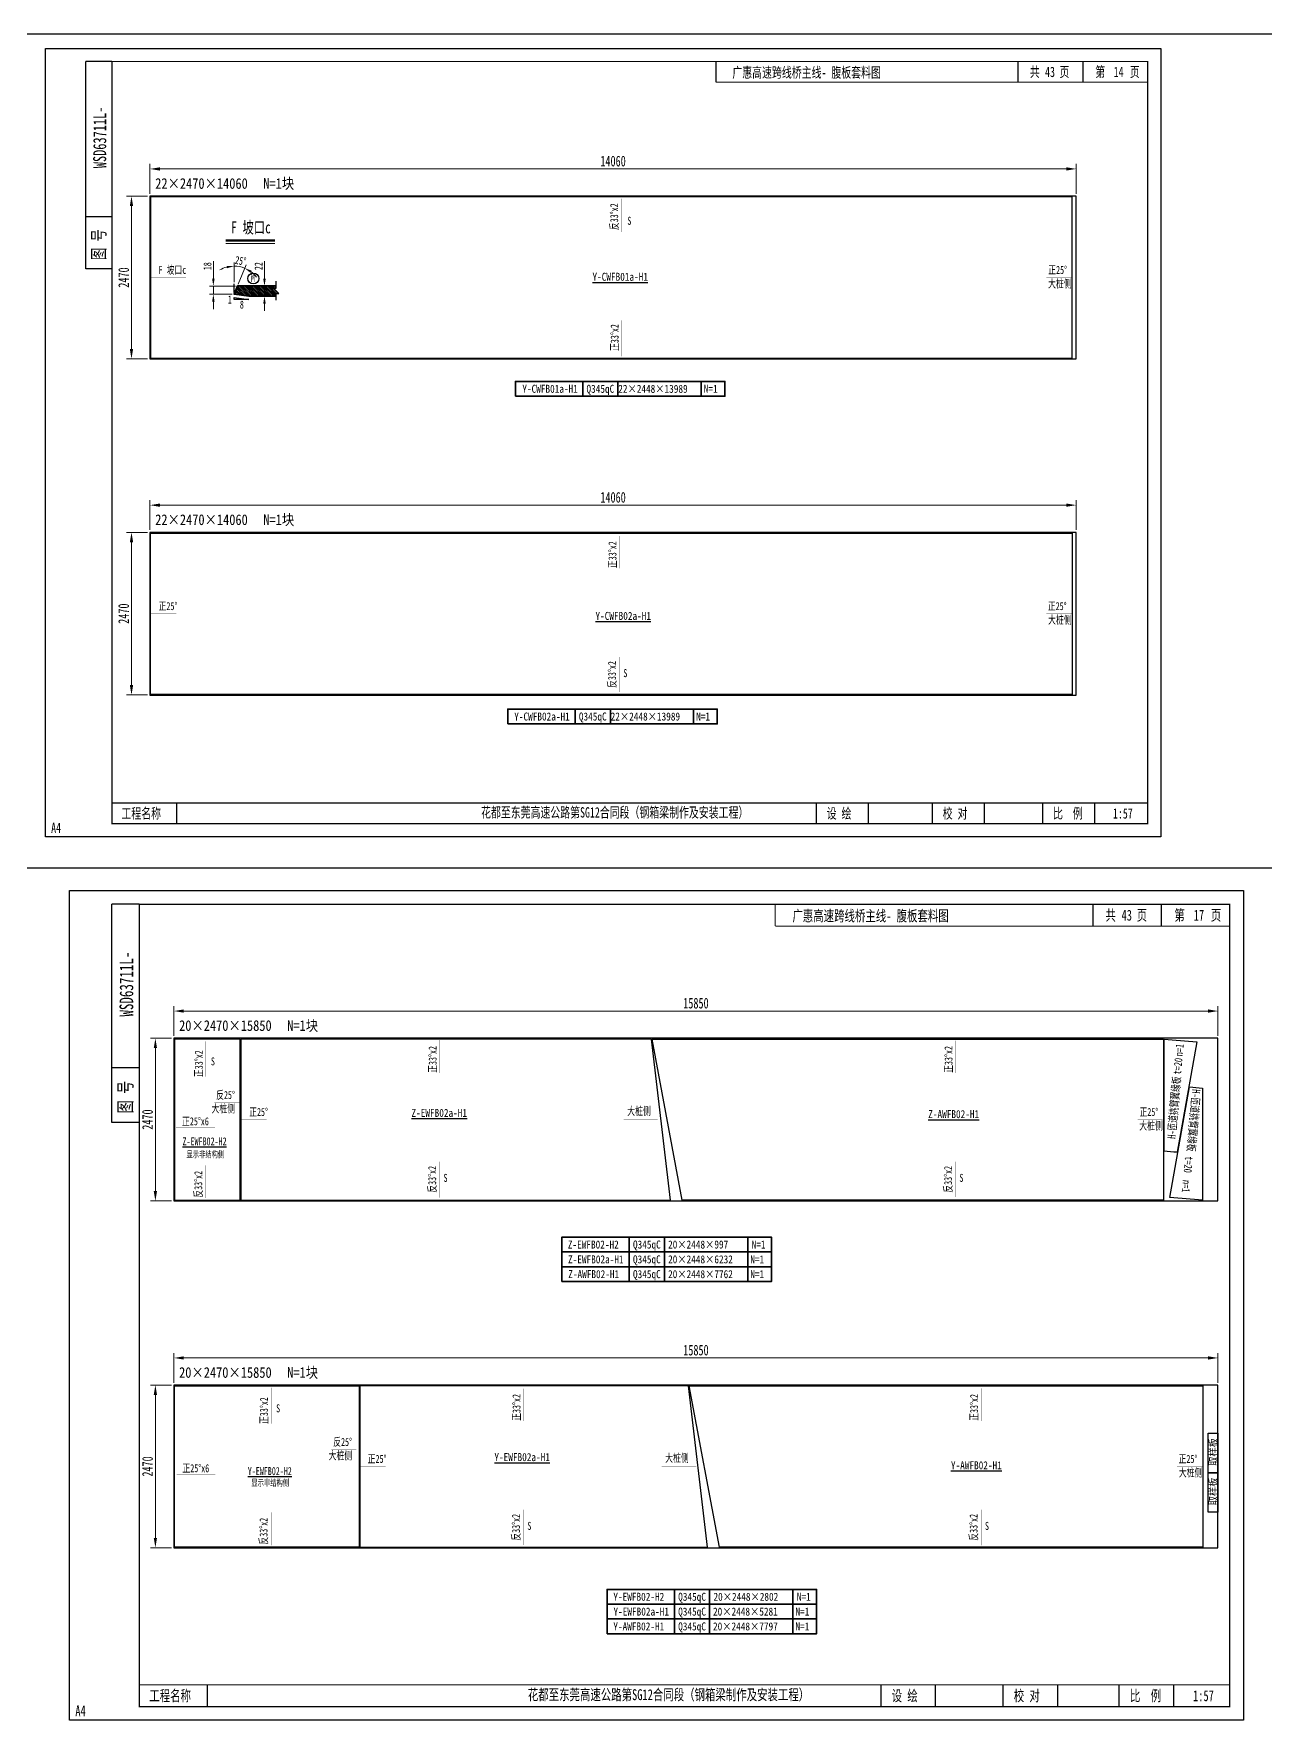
# Model space of a CAD drawing. Extents: x 1629247 to 2251351, y -601856 to -65897.
# Drawn here: x 1888018 to 1906714, y -480840 to -455228 of the extents above; entities that cross this region are included whole.
import ezdxf
from ezdxf.enums import TextEntityAlignment as Align

# ---------------------------------------------------------------- set-up
doc = ezdxf.new("R2010")
doc.units = 0
doc.header["$LTSCALE"] = 2
doc.header["$MEASUREMENT"] = 0
doc.header["$PDMODE"] = 35
doc.header["$PDSIZE"] = 50
doc.linetypes.add('PHANTOM', pattern=[63.5, 31.75, -6.35, 6.35, -6.35, 6.35, -6.35])
doc.layers.get('0').update_dxf_attribs({"linetype": 'CONTINUOUS'})
doc.layers.get('Defpoints').update_dxf_attribs({"linetype": 'CONTINUOUS'})
for name, color, linetype, lineweight in [('1图框轮廓', 7, 'CONTINUOUS', 35), ('文字层', 4, 'CONTINUOUS', 13), ('标注层', 3, 'CONTINUOUS', 13)]:
    doc.layers.add(name, color=color, linetype=linetype, lineweight=lineweight)
for name, color, linetype in [('A3', 7, 'CONTINUOUS'), ('txt', 4, 'CONTINUOUS'), ('顶板', 1, 'CONTINUOUS')]:
    doc.layers.add(name, color=color, linetype=linetype)
doc.styles.add('仿宋', font='仿宋_GB2312_1.ttf', dxfattribs={"width": 0.7})
doc.dimstyles.new('标准标注样式-45', dxfattribs={"dimscale": 45, "dimtxt": 2.7, "dimasz": 2.5, "dimexe": 1.25, "dimexo": 0.625, "dimtad": 1, "dimdec": 0, "dimdsep": 46, "dimtxsty": '仿宋', "dimcen": 2.5, "dimclrd": 3, "dimclre": 3, "dimclrt": 4, "dimazin": 0, "dimtfac": 1, "dimtdec": 0, "dimtmove": 0, "dimatfit": 3, "dimfxl": 1.25, "dimlwd": 13, "dimlwe": 13, "dimarcsym": 0})
doc.dimstyles.new('标准标注样式-60', dxfattribs={"dimscale": 60, "dimtxt": 2.7, "dimasz": 2.5, "dimexe": 1.25, "dimexo": 0.625, "dimtad": 1, "dimdec": 0, "dimdsep": 46, "dimtxsty": '仿宋', "dimcen": 2.5, "dimclrd": 3, "dimclre": 3, "dimclrt": 4, "dimazin": 0, "dimtfac": 1, "dimtdec": 0, "dimtmove": 0, "dimatfit": 3, "dimfxl": 1.25, "dimlwd": 13, "dimlwe": 13, "dimarcsym": 0})

# ---------------------------------------------------------------- blocks, each defined once
blk = doc.blocks.new('*D280')
at = {"color": 3, "lineweight": 13, "ltscale": 3}
for p, q in [((1889783, -457657), (1889783, -457206)), ((1903843, -457657), (1903843, -457206))]:
    blk.add_line(p, q, dxfattribs=at)
at = {"color": 3, "linetype": 'ByBlock', "lineweight": 13, "ltscale": 3}
blk.add_line((1903693, -457281), (1889933, -457281), dxfattribs=at)
at = {"color": 3, "ltscale": 3}
for points in [[(1889933, -457256), (1889933, -457306), (1889783, -457281)], [(1903693, -457256), (1903693, -457306), (1903843, -457281)]]:
    blk.add_solid(points, dxfattribs=at)
at = {"layer": 'Defpoints', "color": 0, "ltscale": 3}
for p in [(1889783, -457281), (1889783, -457695), (1903843, -457695)]:
    blk.add_point(p, dxfattribs=at)
at = {"color": 4, "ltscale": 3, "insert": (1896813, -457163), "char_height": 162, "attachment_point": 5, "style": '仿宋'}
blk.add_mtext('14060', dxfattribs=at)
blk = doc.blocks.new('*D281')
at = {"color": 3, "lineweight": 13, "ltscale": 3}
for p, q in [((1889746, -457695), (1889427, -457695)), ((1889746, -460165), (1889427, -460165))]:
    blk.add_line(p, q, dxfattribs=at)
at = {"color": 3, "linetype": 'ByBlock', "lineweight": 13, "ltscale": 3}
blk.add_line((1889502, -457845), (1889502, -460015), dxfattribs=at)
at = {"color": 3, "ltscale": 3}
for points in [[(1889477, -457845), (1889527, -457845), (1889502, -457695)], [(1889477, -460015), (1889527, -460015), (1889502, -460165)]]:
    blk.add_solid(points, dxfattribs=at)
at = {"layer": 'Defpoints', "color": 0, "ltscale": 3}
for p in [(1889783, -457695), (1889502, -460165), (1889783, -460165)]:
    blk.add_point(p, dxfattribs=at)
at = {"color": 4, "ltscale": 3, "insert": (1889384, -458930), "char_height": 162, "attachment_point": 5, "rotation": 90, "style": '仿宋'}
blk.add_mtext('2470', dxfattribs=at)
blk = doc.blocks.new('tukuangA4-')
at = {"layer": 'A3'}
for p, q in [((537, 7565), (537, 10327)), ((882, 10327), (537, 10327)), ((12951, 10051), (12951, 10327)), ((13814, 10051), (13814, 10327)), ((882, 8256), (537, 8256)), ((882, 7565), (537, 7565)), ((1745, 173), (1745, 449)), ((10266, 173), (10266, 449)), ((10957, 173), (10957, 449)), ((11811, 173), (11811, 449)), ((12502, 173), (12502, 449)), ((13280, 173), (13280, 449)), ((13971, 173), (13971, 449))]:
    blk.add_line(p, q, dxfattribs=at)
blk.add_lwpolyline([(14850, 10500), (14850, 0), (0, 0), (0, 10500)], close=True, dxfattribs=at)
for points, const_width in [([(882, 10327), (14677, 10327), (14677, 173), (882, 173), (882, 10327)], 17.3), ([(8927, 10051), (8927, 10327)], 13.8), ([(8927, 10051), (14677, 10051)], 13.8), ([(882, 449), (14677, 449)], 13.8)]:
    blk.add_lwpolyline(points, dxfattribs=dict(at, const_width=const_width))
at = {"layer": 'A3', "color": 7, "linetype": 'Continuous', "style": '仿宋', "width": 0.7}
for s, p in [('共    页', (13106, 10120)), ('第     页', (13977, 10120)), ('工程名称', (1009, 242)), ('花都至东莞高速公路第SG12合同段（钢箱梁制作及安装工程）', (5798, 255)), ('设 绘', (10401, 242)), ('校 对', (11946, 242)), ('比  例', (13415, 242))]:
    blk.add_text(s, height=138.1, dxfattribs=at).set_placement(p)
blk.add_text('WSD63711L-', height=172.6, rotation=90, dxfattribs=at).set_placement((806, 9316), align=Align.CENTER)
blk.add_text('图 号', height=172.6, rotation=90, dxfattribs=at).set_placement((793, 7681))
blk.add_text('A4', height=138.1, dxfattribs=at).set_placement((139, 50), align=Align.CENTER)
blk = doc.blocks.new('*D282')
at = {"color": 3, "lineweight": 13, "ltscale": 3}
for p, q in [((1889783, -462763), (1889783, -462312)), ((1903843, -462763), (1903843, -462312))]:
    blk.add_line(p, q, dxfattribs=at)
at = {"color": 3, "linetype": 'ByBlock', "lineweight": 13, "ltscale": 3}
blk.add_line((1903693, -462387), (1889933, -462387), dxfattribs=at)
at = {"color": 3, "ltscale": 3}
for points in [[(1889933, -462362), (1889933, -462412), (1889783, -462387)], [(1903693, -462362), (1903693, -462412), (1903843, -462387)]]:
    blk.add_solid(points, dxfattribs=at)
at = {"layer": 'Defpoints', "color": 0, "ltscale": 3}
for p in [(1889783, -462387), (1889783, -462800), (1903843, -462800)]:
    blk.add_point(p, dxfattribs=at)
at = {"color": 4, "ltscale": 3, "insert": (1896813, -462269), "char_height": 162, "attachment_point": 5, "style": '仿宋'}
blk.add_mtext('14060', dxfattribs=at)
blk = doc.blocks.new('*D283')
at = {"color": 3, "lineweight": 13, "ltscale": 3}
for p, q in [((1889746, -462800), (1889427, -462800)), ((1889746, -465270), (1889427, -465270))]:
    blk.add_line(p, q, dxfattribs=at)
at = {"color": 3, "linetype": 'ByBlock', "lineweight": 13, "ltscale": 3}
blk.add_line((1889502, -462950), (1889502, -465120), dxfattribs=at)
at = {"color": 3, "ltscale": 3}
for points in [[(1889477, -462950), (1889527, -462950), (1889502, -462800)], [(1889477, -465120), (1889527, -465120), (1889502, -465270)]]:
    blk.add_solid(points, dxfattribs=at)
at = {"layer": 'Defpoints', "color": 0, "ltscale": 3}
for p in [(1889783, -462800), (1889502, -465270), (1889783, -465270)]:
    blk.add_point(p, dxfattribs=at)
at = {"color": 4, "ltscale": 3, "insert": (1889384, -464035), "char_height": 162, "attachment_point": 5, "rotation": 90, "style": '仿宋'}
blk.add_mtext('2470', dxfattribs=at)
blk = doc.blocks.new('*D308')
at = {"color": 3, "lineweight": 13, "ltscale": 3}
for p, q in [((1891060, -459000), (1891060, -458700)), ((1891121, -459033), (1891241, -458736))]:
    blk.add_line(p, q, dxfattribs=at)
at = {"color": 3, "linetype": 'ByBlock', "lineweight": 13, "ltscale": 3}
for start, end in [(105.0962, 120.1925), (68, 90), (37.8075, 52.9038)]:
    blk.add_arc((1891060, -459185), 428, start, end, dxfattribs=at)
at = {"color": 3, "ltscale": 3}
for points in [[(1890946, -458753), (1890951, -458790), (1891060, -458756)], [(1891309, -458859), (1891328, -458827), (1891220, -458788)]]:
    blk.add_solid(points, dxfattribs=at)
at = {"layer": 'Defpoints', "color": 0, "ltscale": 3}
for p in [(1891115, -458760), (1891060, -459028), (1891060, -459157), (1891060, -459185), (1891111, -459059)]:
    blk.add_point(p, dxfattribs=at)
at = {"color": 4, "ltscale": 3, "insert": (1891159, -458677), "char_height": 121.5, "attachment_point": 5, "rotation": 349, "style": '仿宋'}
blk.add_mtext('25%%D', dxfattribs=at)
blk = doc.blocks.new('*D309')
at = {"color": 3, "linetype": 'ByBlock', "lineweight": 13, "ltscale": 3}
for p, q in [((1890745, -458946), (1890745, -458683)), ((1890745, -459185), (1890745, -459059)), ((1890745, -459297), (1890745, -459410))]:
    blk.add_line(p, q, dxfattribs=at)
at = {"color": 3, "lineweight": 13, "ltscale": 3}
for p, q in [((1891083, -459059), (1890689, -459059)), ((1891032, -459185), (1890689, -459185))]:
    blk.add_line(p, q, dxfattribs=at)
at = {"color": 3, "ltscale": 3}
for points in [[(1890726, -458946), (1890764, -458946), (1890745, -459059)], [(1890726, -459297), (1890764, -459297), (1890745, -459185)]]:
    blk.add_solid(points, dxfattribs=at)
at = {"layer": 'Defpoints', "color": 0, "ltscale": 3}
for p in [(1890745, -459059), (1891060, -459185), (1891111, -459059)]:
    blk.add_point(p, dxfattribs=at)
at = {"color": 4, "ltscale": 3, "insert": (1890656, -458758), "char_height": 121.5, "attachment_point": 5, "rotation": 90, "style": '仿宋'}
blk.add_mtext('18', dxfattribs=at)
blk = doc.blocks.new('*D310')
at = {"color": 3, "linetype": 'ByBlock', "lineweight": 13, "ltscale": 3}
for p, q in [((1891521, -458946), (1891521, -458680)), ((1891521, -459213), (1891521, -459059)), ((1891521, -459325), (1891521, -459438))]:
    blk.add_line(p, q, dxfattribs=at)
at = {"color": 3, "lineweight": 13, "ltscale": 3}
for p, q in [((1891545, -459059), (1891465, -459059)), ((1891524, -459213), (1891465, -459213))]:
    blk.add_line(p, q, dxfattribs=at)
at = {"color": 3, "ltscale": 3}
for points in [[(1891502, -458946), (1891540, -458946), (1891521, -459059)], [(1891502, -459325), (1891540, -459325), (1891521, -459213)]]:
    blk.add_solid(points, dxfattribs=at)
at = {"layer": 'Defpoints', "color": 0, "ltscale": 3}
for p in [(1891521, -459059), (1891552, -459213), (1891573, -459059)]:
    blk.add_point(p, dxfattribs=at)
at = {"color": 4, "ltscale": 3, "insert": (1891432, -458757), "char_height": 121.5, "attachment_point": 5, "rotation": 90, "style": '仿宋'}
blk.add_mtext('22', dxfattribs=at)
blk = doc.blocks.new('*D328')
at = {"color": 3, "lineweight": 13, "ltscale": 3}
for p, q in [((1890146, -470445), (1890146, -469995)), ((1905996, -470445), (1905996, -469995))]:
    blk.add_line(p, q, dxfattribs=at)
at = {"color": 3, "linetype": 'ByBlock', "lineweight": 13, "ltscale": 3}
blk.add_line((1905846, -470070), (1890296, -470070), dxfattribs=at)
at = {"color": 3, "ltscale": 3}
for points in [[(1890296, -470045), (1890296, -470095), (1890146, -470070)], [(1905846, -470045), (1905846, -470095), (1905996, -470070)]]:
    blk.add_solid(points, dxfattribs=at)
at = {"layer": 'Defpoints', "color": 0, "ltscale": 3}
for p in [(1890146, -470070), (1890146, -470483), (1905996, -470483)]:
    blk.add_point(p, dxfattribs=at)
at = {"color": 4, "ltscale": 3, "insert": (1898071, -469951), "char_height": 162, "attachment_point": 5, "style": '仿宋'}
blk.add_mtext('15850', dxfattribs=at)
blk = doc.blocks.new('*D329')
at = {"color": 3, "lineweight": 13, "ltscale": 3}
for p, q in [((1890108, -470483), (1889790, -470483)), ((1890108, -472953), (1889790, -472953))]:
    blk.add_line(p, q, dxfattribs=at)
at = {"color": 3, "linetype": 'ByBlock', "lineweight": 13, "ltscale": 3}
blk.add_line((1889865, -470633), (1889865, -472803), dxfattribs=at)
at = {"color": 3, "ltscale": 3}
for points in [[(1889840, -470633), (1889890, -470633), (1889865, -470483)], [(1889840, -472803), (1889890, -472803), (1889865, -472953)]]:
    blk.add_solid(points, dxfattribs=at)
at = {"layer": 'Defpoints', "color": 0, "ltscale": 3}
for p in [(1890146, -470483), (1889865, -472953), (1890146, -472953)]:
    blk.add_point(p, dxfattribs=at)
at = {"color": 4, "ltscale": 3, "insert": (1889746, -471718), "char_height": 162, "attachment_point": 5, "rotation": 90, "style": '仿宋'}
blk.add_mtext('2470', dxfattribs=at)
blk = doc.blocks.new('*D330')
at = {"color": 3, "lineweight": 13, "ltscale": 3}
for p, q in [((1890146, -475714), (1890146, -475263)), ((1905996, -475714), (1905996, -475263))]:
    blk.add_line(p, q, dxfattribs=at)
at = {"color": 3, "linetype": 'ByBlock', "lineweight": 13, "ltscale": 3}
blk.add_line((1905846, -475338), (1890296, -475338), dxfattribs=at)
at = {"color": 3, "ltscale": 3}
for points in [[(1890296, -475313), (1890296, -475363), (1890146, -475338)], [(1905846, -475313), (1905846, -475363), (1905996, -475338)]]:
    blk.add_solid(points, dxfattribs=at)
at = {"layer": 'Defpoints', "color": 0, "ltscale": 3}
for p in [(1890146, -475338), (1890146, -475751), (1905996, -475751)]:
    blk.add_point(p, dxfattribs=at)
at = {"color": 4, "ltscale": 3, "insert": (1898071, -475220), "char_height": 162, "attachment_point": 5, "style": '仿宋'}
blk.add_mtext('15850', dxfattribs=at)
blk = doc.blocks.new('*D331')
at = {"color": 3, "lineweight": 13, "ltscale": 3}
for p, q in [((1890108, -475751), (1889790, -475751)), ((1890108, -478221), (1889790, -478221))]:
    blk.add_line(p, q, dxfattribs=at)
at = {"color": 3, "linetype": 'ByBlock', "lineweight": 13, "ltscale": 3}
blk.add_line((1889865, -475901), (1889865, -478071), dxfattribs=at)
at = {"color": 3, "ltscale": 3}
for points in [[(1889840, -475901), (1889890, -475901), (1889865, -475751)], [(1889840, -478071), (1889890, -478071), (1889865, -478221)]]:
    blk.add_solid(points, dxfattribs=at)
at = {"layer": 'Defpoints', "color": 0, "ltscale": 3}
for p in [(1890146, -475751), (1889865, -478221), (1890146, -478221)]:
    blk.add_point(p, dxfattribs=at)
at = {"color": 4, "ltscale": 3, "insert": (1889746, -476986), "char_height": 162, "attachment_point": 5, "rotation": 90, "style": '仿宋'}
blk.add_mtext('2470', dxfattribs=at)

msp = doc.modelspace()

# ---------------------------------------------------------------- hatches: boundary and pattern name
at = {"layer": '标注层', "linetype": 'PHANTOM'}
h = msp.add_hatch(dxfattribs=at)
h.set_pattern_fill('ANSI31', color=8, scale=150, style=0)
h.set_pattern_definition([(135, (1891740.65, -459212.708), (13.25825, 13.25825), [])])
h.paths.add_polyline_path([(1891701, -459212.7), (1891701, -459173), (1891740.6, -459173), (1891657.2, -459090.2), (1891701, -459090.2), (1891701, -459058.7), (1891110.9, -459058.7), (1891060, -459184.7), (1891284, -459212.7)])

# ---------------------------------------------------------------- linework, layer by layer
at = {"color": 8, "ltscale": 3}
for p, q in [((1852530.5, -455227.8), (2049720.8, -455227.8)), ((1852530.5, -467897.1), (2049720.8, -467897.1))]:
    msp.add_line(p, q, dxfattribs=at)
at = {"color": 7, "ltscale": 3}
msp.add_line((1891060, -459157.1), (1891060, -459027.7), dxfattribs=at)
at = {"color": 8, "ltscale": 3}
for points in [[(1889783.1, -460164.6), (1903843.1, -460164.6), (1903843.1, -457694.6), (1889783.1, -457694.6)], [(1889783.1, -465270.4), (1903843.1, -465270.4), (1903843.1, -462800.4), (1889783.1, -462800.4)], [(1890145.6, -472952.9), (1905995.6, -472952.9), (1905995.6, -470482.9), (1890145.6, -470482.9)], [(1890145.6, -478221.4), (1905995.6, -478221.4), (1905995.6, -475751.4), (1890145.6, -475751.4)], [(1905845.6, -476480.6), (1905995.6, -476480.6), (1905995.6, -477080.6), (1905845.6, -477080.6)], [(1905845.6, -477080.6), (1905995.6, -477080.6), (1905995.6, -477680.6), (1905845.6, -477680.6)]]:
    msp.add_lwpolyline(points, close=True, dxfattribs=at)
at = {"color": 1, "ltscale": 3}
for points in [[(1889793.1, -460154.6), (1903782, -460154.6), (1903782, -457706.6), (1889793.1, -457706.6)], [(1889793.1, -462812.4), (1903782, -462812.4), (1903782, -465260.4), (1889793.1, -465260.4)], [(1890155.6, -472942.9), (1891152.5, -472942.9), (1891152.5, -470494.9), (1890155.6, -470494.9)], [(1891162.5, -472942.9), (1897682.7, -472942.9), (1897394.4, -470494.9), (1891162.5, -470494.9)], [(1897404.4, -470494.9), (1905166.6, -470494.9), (1905166.6, -472942.9), (1897862.5, -472942.9)], [(1890155.6, -475763.2), (1892957.5, -475763.2), (1892957.5, -478211.4), (1890155.6, -478211.4)], [(1892967.5, -478211.2), (1898248.5, -478211), (1897959.9, -475763.4), (1892967.5, -475763.2)], [(1897969.9, -475763.4), (1905766.9, -475763.4), (1905766.9, -478211.4), (1898427.3, -478211.4)]]:
    msp.add_lwpolyline(points, close=True, dxfattribs=at)
at = {"color": 7, "ltscale": 3}
msp.add_lwpolyline([(1891060.6, -459235.1), (1891284.6, -459263.1), (1891284.6, -459263.1), (1891060.6, -459263.1)], close=True, dxfattribs=at)
at = {"color": 7}
msp.add_lwpolyline([(1891701, -459275.2), (1891701, -459173), (1891740.6, -459173), (1891657.2, -459090.2), (1891701, -459090.2), (1891701, -458984.6)], dxfattribs=at)
at = {"color": 3, "ltscale": 3}
msp.add_circle((1891351.8, -458945.1), 82.7, dxfattribs=at)
at = {"layer": '1图框轮廓', "color": 30, "ltscale": 3}
for p, q in [((1896352.8, -460732.8), (1896352.8, -460507.8)), ((1896887.3, -460732.8), (1896887.3, -460507.8)), ((1898150.3, -460732.8), (1898150.3, -460507.8)), ((1896237.4, -465709.4), (1896237.4, -465484.4)), ((1896771.9, -465709.4), (1896771.9, -465484.4)), ((1898034.9, -465709.4), (1898034.9, -465484.4)), ((1897058.8, -473503), (1897058.8, -473728)), ((1897593.3, -473728), (1897593.3, -473503)), ((1898856.3, -473503), (1898856.3, -473728)), ((1897058.8, -473953), (1897058.8, -473728)), ((1897593.3, -473953), (1897593.3, -473728)), ((1898856.3, -473953), (1898856.3, -473728)), ((1897058.8, -474178), (1897058.8, -473953)), ((1897593.3, -474178), (1897593.3, -473953)), ((1898856.3, -474178), (1898856.3, -473953)), ((1897744.8, -479077.3), (1897744.8, -478852.3)), ((1898279.3, -478852.3), (1898279.3, -479077.3)), ((1899542.3, -478852.3), (1899542.3, -479077.3)), ((1897744.8, -479302.3), (1897744.8, -479077.3)), ((1898279.3, -479302.3), (1898279.3, -479077.3)), ((1899542.3, -479302.3), (1899542.3, -479077.3)), ((1897744.8, -479527.3), (1897744.8, -479302.3)), ((1898279.3, -479527.3), (1898279.3, -479302.3)), ((1899542.3, -479527.3), (1899542.3, -479302.3))]:
    msp.add_line(p, q, dxfattribs=at)
at = {"layer": '1图框轮廓', "color": 1}
msp.add_lwpolyline([(1891701, -459212.7), (1891284, -459212.7), (1891060, -459184.7), (1891110.9, -459058.7), (1891701, -459058.7)], dxfattribs=at)
at = {"layer": '1图框轮廓', "color": 30, "ltscale": 3}
for points in [[(1895329.4, -460732.8), (1898510.3, -460732.8), (1898510.3, -460507.8), (1895329.4, -460507.8)], [(1895214, -465709.4), (1898394.9, -465709.4), (1898394.9, -465484.4), (1895214, -465484.4)], [(1899216.3, -473728), (1896035.4, -473728), (1896035.4, -473503), (1899216.3, -473503)], [(1896035.4, -473953), (1899216.3, -473953), (1899216.3, -473728), (1896035.4, -473728)], [(1896035.4, -474178), (1899216.3, -474178), (1899216.3, -473953), (1896035.4, -473953)], [(1899902.3, -479077.3), (1896721.4, -479077.3), (1896721.4, -478852.3), (1899902.3, -478852.3)], [(1896721.4, -479302.3), (1899902.3, -479302.3), (1899902.3, -479077.3), (1896721.4, -479077.3)], [(1896721.4, -479527.3), (1899902.3, -479527.3), (1899902.3, -479302.3), (1896721.4, -479302.3)]]:
    msp.add_lwpolyline(points, close=True, dxfattribs=at)
at = {"layer": '文字层', "lineweight": 50}
msp.add_line((1890933.2, -458366.1), (1891676.4, -458366.1), dxfattribs=at)
at = {"layer": '文字层', "lineweight": 20}
msp.add_line((1890933.2, -458411.1), (1891676.4, -458411.1), dxfattribs=at)
at = {"layer": '标注层', "color": 42}
for points in [[(1896945.8, -457730.8, 0, 25, 0), (1896945.8, -457805.6, 5, 5, 0), (1896945.8, -458236.7, 5, 5, 0)], [(1889793.1, -458930.6, 0, 25, 0), (1889868, -458930.6, 5, 5, 0), (1890329.9, -458930.6, 5, 5, 0)], [(1903782, -458930.6, 0, 25, 0), (1903707.1, -458930.6, 5, 5, 0), (1903390.6, -458930.6, 5, 5, 0)], [(1896945.8, -460130.3, 0, 25, 0), (1896945.8, -460055.5, 5, 5, 0), (1896945.8, -459581.9, 5, 5, 0)], [(1896913, -462840.5, 0, 25, 0), (1896913, -462915.3, 5, 5, 0), (1896913, -463346.3, 5, 5, 0)], [(1889793.1, -464036.4, 0, 25, 0), (1889868, -464036.4, 5, 5, 0), (1890184.5, -464036.4, 5, 5, 0)], [(1903782, -464036.4, 0, 25, 0), (1903707.1, -464036.4, 5, 5, 0), (1903390.6, -464036.4, 5, 5, 0)], [(1896913, -465240, 0, 25, 0), (1896913, -465165.1, 5, 5, 0), (1896913, -464691.6, 5, 5, 0)], [(1894182.9, -470506.3, 0, 25, 0), (1894182.9, -470581.1, 5, 5, 0), (1894182.9, -471012.2, 5, 5, 0)], [(1902014.6, -470506.3, 0, 25, 0), (1902014.6, -470581.1, 5, 5, 0), (1902014.6, -471012.2, 5, 5, 0)], [(1890632.7, -470519.1, 0, 25, 0), (1890632.7, -470593.9, 5, 5, 0), (1890632.7, -471067.5, 5, 5, 0)], [(1891152.5, -471452.6, 0, 25, 0), (1891077.7, -471452.6, 5, 5, 0), (1890761.1, -471452.6, 5, 5, 0)], [(1891162.5, -471718.9, 0, 25, 0), (1891237.3, -471718.9, 5, 5, 0), (1891553.8, -471718.9, 5, 5, 0)], [(1897502, -471718.9, 0, 25, 0), (1897427.2, -471718.9, 5, 5, 0), (1896972.8, -471718.9, 5, 5, 0)], [(1905166.6, -471718.9, 0, 25, 0), (1905091.7, -471718.9, 5, 5, 0), (1904775.2, -471718.9, 5, 5, 0)], [(1890177, -471838.3, 0, 25, 0), (1890251.8, -471838.3, 5, 5, 0), (1890767.8, -471838.3, 5, 5, 0)], [(1890632.7, -472918.6, 0, 25, 0), (1890632.7, -472843.8, 5, 5, 0), (1890632.7, -472412.7, 5, 5, 0)], [(1894182.9, -472905.8, 0, 25, 0), (1894182.9, -472831, 5, 5, 0), (1894182.9, -472357.4, 5, 5, 0)], [(1902014.6, -472905.8, 0, 25, 0), (1902014.6, -472831, 5, 5, 0), (1902014.6, -472357.4, 5, 5, 0)], [(1891622.9, -475787.6, 0, 25, 0), (1891622.9, -475862.4, 5, 5, 0), (1891622.9, -476336, 5, 5, 0)], [(1895456, -475791.2, 0, 25, 0), (1895456, -475866.1, 5, 5, 0), (1895456, -476297.1, 5, 5, 0)], [(1902402.4, -475791.4, 0, 25, 0), (1902402.4, -475866.2, 5, 5, 0), (1902402.4, -476297.3, 5, 5, 0)], [(1892929.9, -476721.1, 0, 25, 0), (1892855.1, -476721.1, 5, 5, 0), (1892538.5, -476721.1, 5, 5, 0)], [(1890182.8, -477106.8, 0, 25, 0), (1890257.6, -477106.8, 5, 5, 0), (1890773.6, -477106.8, 5, 5, 0)], [(1892967.5, -476987.2, 0, 25, 0), (1893042.4, -476987.2, 5, 5, 0), (1893358.9, -476987.2, 5, 5, 0)], [(1898078.1, -476987.2, 0, 25, 0), (1898003.2, -476987.2, 5, 5, 0), (1897548.8, -476987.2, 5, 5, 0)], [(1905766.9, -476987.4, 0, 25, 0), (1905692.1, -476987.4, 5, 5, 0), (1905375.5, -476987.4, 5, 5, 0)], [(1891622.9, -478187.1, 0, 25, 0), (1891622.9, -478112.3, 5, 5, 0), (1891622.9, -477681.3, 5, 5, 0)], [(1895456, -478190.7, 0, 25, 0), (1895456, -478115.9, 5, 5, 0), (1895456, -477642.3, 5, 5, 0)], [(1902402.4, -478190.9, 0, 25, 0), (1902402.4, -478116.1, 5, 5, 0), (1902402.4, -477642.5, 5, 5, 0)]]:
    msp.add_lwpolyline(points, format="xyseb", dxfattribs=at)
at = {"layer": '顶板', "color": 7}
for points in [[(1905375.8, -472214.9, 0.0003846), (1905176.6, -472197.3), (1905176.6, -470494.9, -0.00095), (1905674.6, -470538.9)], [(1905562.6, -471223.1, 0.0003846), (1905761.8, -471240.8), (1905761.8, -472943.2, -0.00095), (1905263.8, -472899.1)]]:
    msp.add_lwpolyline(points, format="xyb", close=True, dxfattribs=at)

# ---------------------------------------------------------------- block references
at = {"color": 8}
for p, xscale, yscale, zscale in [((1888199, -467422.2), 1.139999999999418, 1.139999999999418, 1.14), ((1888561.5, -480840.5), 1.19999999999709, 1.200000000000728, 1.2)]:
    msp.add_blockref('tukuangA4-', p, dxfattribs=dict(at, xscale=xscale, yscale=yscale, zscale=zscale))

# ---------------------------------------------------------------- texts
at = {"color": 7, "style": '仿宋', "width": 0.85}
for s, p in [('22×2470×14060', (1889862.6, -457582.9)), ('N=1块', (1891503.5, -457582.9)), ('22×2470×14060', (1889862.6, -462688.8)), ('N=1块', (1891503.5, -462688.8)), ('20×2470×15850', (1890225, -470371.3)), ('N=1块', (1891866, -470371.3)), ('20×2470×15850', (1890225, -475639.8)), ('N=1块', (1891866, -475639.8))]:
    msp.add_text(s, height=162, dxfattribs=at).set_placement(p)
at = {"color": 6, "style": '仿宋', "width": 0.85}
for s, p in [('%%UY-CWFB01a-H1', (1896921.5, -458918.7)), ('%%UY-CWFB02a-H1', (1896967.1, -464069.1)), ('%%UZ-EWFB02a-H1', (1894174.1, -471616.6)), ('%%UZ-AWFB02-H1', (1901983.8, -471635.1)), ('%%UY-EWFB02a-H1', (1895432.9, -476844.1)), ('%%UY-AWFB02-H1', (1902328.2, -476968.3))]:
    msp.add_text(s, height=121.5, dxfattribs=at).set_placement(p, align=Align.MIDDLE_CENTER)
at = {"color": 7, "style": '仿宋', "width": 0.85}
for s, p in [('Y-CWFB01a-H1', (1895856.7, -460620.3)), ('Q345qC', (1896620, -460620.3)), ('N=1 ', (1898330.3, -460620.3)), ('Y-CWFB02a-H1', (1895733.9, -465596.9)), ('Q345qC', (1896504.7, -465596.9)), ('N=1 ', (1898214.9, -465596.9)), ('Z-EWFB02-H2', (1896512.9, -473615.5)), ('Q345qC', (1897326, -473615.5)), ('20×2448×997', (1898104.6, -473615.5)), ('N=1 ', (1899057.3, -473615.5)), ('Z-EWFB02a-H1', (1896550.7, -473840.5)), ('Q345qC', (1897326, -473840.5)), ('N=1 ', (1899036.3, -473840.5)), ('Z-AWFB02-H1', (1896519, -474065.5)), ('Q345qC', (1897326, -474065.5)), ('N=1 ', (1899036.3, -474065.5)), ('Y-EWFB02-H2', (1897203.6, -478964.8)), ('Q345qC', (1898012.1, -478964.8)), ('20×2448×2802', (1898828.9, -478964.8)), ('N=1 ', (1899743.4, -478964.8)), ('Y-EWFB02a-H1', (1897240.6, -479189.8)), ('Q345qC', (1898012.1, -479189.8)), ('N=1 ', (1899722.3, -479189.8)), ('Y-AWFB02-H1', (1897203.4, -479414.8)), ('Q345qC', (1898012.1, -479414.8)), ('N=1 ', (1899722.3, -479414.8))]:
    msp.add_text(s, height=121.5, dxfattribs=at).set_placement(p, align=Align.MIDDLE_CENTER)
for s, p in [('22×2448×13989', (1896891.8, -460620.3)), ('22×2448×13989', (1896776.4, -465596.9)), ('20×2448×6232', (1897648.1, -473840.5)), ('20×2448×7762', (1897648.1, -474065.5)), ('20×2448×5281', (1898330.3, -479189.8)), ('20×2448×7797', (1898330.3, -479414.8))]:
    msp.add_text(s, height=121.5, dxfattribs=at).set_placement(p, align=Align.MIDDLE_LEFT)
at = {"color": 6, "linetype": 'PHANTOM', "ltscale": 10, "style": '仿宋', "width": 0.7}
for s, p in [('%%UZ-EWFB02-H2', (1890277.7, -472109.2)), ('%%UY-EWFB02-H2', (1891268, -477116.6))]:
    msp.add_text(s, height=121.5, dxfattribs=at).set_placement(p)
at = {"color": 152, "linetype": 'PHANTOM', "ltscale": 10, "style": '仿宋', "width": 0.7}
for p in [(1890337.8, -472294.1), (1891322.6, -477281.1)]:
    msp.add_text('显示非结构侧', height=97.2, dxfattribs=at).set_placement(p)
at = {"color": 7, "style": '仿宋', "width": 0.85}
for p in [(1905981.4, -476975.3), (1905981.4, -477575.3)]:
    msp.add_text('取样板', height=118.12, rotation=90, dxfattribs=at).set_placement(p)
at = {"layer": 'A3', "color": 6, "linetype": 'Continuous', "style": '仿宋', "width": 0.7}
for height, p in [(157.429, (1898624.2, -455894.6)), (165.714, (1899535.3, -468706.2))]:
    msp.add_text('广惠高速跨线桥主线- 腹板套料图', height=height, dxfattribs=at).set_placement(p)
at = {"layer": 'A3', "color": 1, "linetype": 'Continuous', "style": '仿宋', "width": 0.7}
for s, height, p in [('43', 157.43, (1903371.1, -455885.8)), ('14', 157.43, (1904412.4, -455885.8)), ('43', 165.71, (1904532, -468696.9)), ('17', 165.71, (1905628.2, -468696.9))]:
    msp.add_text(s, height=height, dxfattribs=at).set_placement(p)
at = {"layer": 'A3', "color": 7, "linetype": 'Continuous', "style": '仿宋', "width": 0.7}
for height, p in [(157.43, (1904402.2, -467146.8)), (165.71, (1905617.5, -480550.6))]:
    msp.add_text('1:57', height=height, dxfattribs=at).set_placement(p)
at = {"layer": 'txt', "style": '仿宋', "width": 0.7}
for s, rotation, p in [('n=1', 84.94513, (1905408.7, -470662)), ('t=20', 84.94513, (1905386.3, -470906.9)), ('H-匝道挑臂翼缘板', 84.94513, (1905329.7, -471536.6)), ('H-匝道挑臂翼缘板', 264.94513, (1905626.9, -471730.6)), ('t=20', 264.94513, (1905546.9, -472402)), ('n=1', 264.94513, (1905514.1, -472730.3))]:
    msp.add_text(s, height=120, rotation=rotation, dxfattribs=at).set_placement(p, align=Align.MIDDLE_CENTER)
at = {"layer": '文字层', "color": 1, "style": '仿宋', "width": 0.7}
msp.add_text('F 坡口c', height=180, dxfattribs=at).set_placement((1891015.6, -458259))
at = {"layer": '标注层', "color": 42, "style": '仿宋', "width": 0.7}
for s, p in [('反33%%Dx2', (1896890.2, -458210.7)), ('正33%%Dx2', (1896897, -460045.2)), ('正33%%Dx2', (1896864.2, -463342.5)), ('反33%%Dx2', (1896857.5, -465162.6)), ('正33%%Dx2', (1890583.9, -471072.7)), ('正33%%Dx2', (1894134.1, -471008.3)), ('正33%%Dx2', (1901965.8, -471008.3)), ('反33%%Dx2', (1890577.1, -472904)), ('反33%%Dx2', (1894127.3, -472828.5)), ('反33%%Dx2', (1901959.1, -472828.5)), ('正33%%Dx2', (1891574.1, -476341.2)), ('正33%%Dx2', (1895407.2, -476293.3)), ('正33%%Dx2', (1902353.6, -476293.4)), ('反33%%Dx2', (1891567.3, -478172.5)), ('反33%%Dx2', (1895400.4, -478113.4)), ('反33%%Dx2', (1902346.8, -478113.6))]:
    msp.add_text(s, height=121.5, rotation=90, dxfattribs=at).set_placement(p)
for s, p in [('S', (1897030, -458129.5)), ('F 坡口c', (1889913.5, -458875)), ('大桩侧', (1903416.8, -459084.1)), ('正25%%D', (1903419.4, -458875)), ('正25%%D', (1889913.5, -463980.8)), ('正25%%D', (1903412.8, -463980.8)), ('大桩侧', (1903416.8, -464190)), ('S', (1896969.2, -464998.5)), ('S', (1890707.9, -470894.9)), ('反25%%D', (1890787.1, -471405.8)), ('大桩侧', (1890717.1, -471612.6)), ('大桩侧', (1897028.5, -471650.3)), ('正25%%Dx6', (1890269.5, -471805.1)), ('正25%%D', (1891288.5, -471663.3)), ('大桩侧', (1904801.4, -471872.5)), ('正25%%D', (1904804.1, -471663.3)), ('S', (1894239.1, -472664.3)), ('S', (1902070.8, -472664.3)), ('S', (1891698.1, -476163.5)), ('反25%%D', (1892564.5, -476674.4)), ('大桩侧', (1892494.5, -476881.1)), ('正25%%D', (1893087.9, -476931.6)), ('大桩侧', (1897604.6, -476918.7)), ('正25%%D', (1905397.7, -476931.8)), ('正25%%Dx6', (1890275.4, -477073.6)), ('大桩侧', (1905401.7, -477141)), ('S', (1895512.1, -477949.2)), ('S', (1902458.5, -477949.4))]:
    msp.add_text(s, height=121.5, dxfattribs=at).set_placement(p)
at = {"layer": '标注层', "color": 2, "style": '仿宋', "width": 0.7}
msp.add_text('M', height=121.5, dxfattribs=at).set_placement((1891314.8, -458998))
at = {"layer": '标注层', "color": 4, "style": '仿宋', "width": 0.7}
for s, p in [('1', (1890964.3, -459325.5)), ('8', (1891147.8, -459401.1))]:
    msp.add_text(s, height=121.5, dxfattribs=at).set_placement(p)

# ---------------------------------------------------------------- dimensions: what is measured, and where the dimension line sits
at = {"color": 8, "ltscale": 3}
for base, p1, p2, picture, middle in [((1889783.1, -457281.3), (1903843.1, -457694.6), (1889783.1, -457694.6), '*D280', (1896813.1, -457162.8)), ((1889783.1, -462387.2), (1903843.1, -462800.4), (1889783.1, -462800.4), '*D282', (1896813.1, -462268.7)), ((1890145.6, -470069.6), (1905995.6, -470482.9), (1890145.6, -470482.9), '*D328', (1898070.6, -469951.1)), ((1890145.6, -475338.1), (1905995.6, -475751.4), (1890145.6, -475751.4), '*D330', (1898070.6, -475219.6))]:
    dim = msp.add_linear_dim(base=base, p1=p1, p2=p2, dimstyle='标准标注样式-60', dxfattribs=at)
    dim.commit()
    dim.dimension.update_dxf_attribs({"geometry": picture, "text_midpoint": middle})
for base, p1, p2, picture, middle in [((1889502.3, -460164.6), (1889783.1, -457694.6), (1889783.1, -460164.6), '*D281', (1889383.8, -458929.6)), ((1889502.3, -465270.4), (1889783.1, -462800.4), (1889783.1, -465270.4), '*D283', (1889383.8, -464035.4)), ((1889864.7, -472952.9), (1890145.6, -470482.9), (1890145.6, -472952.9), '*D329', (1889746.2, -471717.9)), ((1889864.7, -478221.4), (1890145.6, -475751.4), (1890145.6, -478221.4), '*D331', (1889746.2, -476986.4))]:
    dim = msp.add_linear_dim(base=base, p1=p1, p2=p2, angle=90, dimstyle='标准标注样式-60', dxfattribs=at)
    dim.commit()
    dim.dimension.update_dxf_attribs({"geometry": picture, "text_midpoint": middle})
at = {"color": 7, "ltscale": 3}
for base, p1, p2, picture, middle in [((1890745.1, -459058.7), (1891060, -459184.7), (1891110.9, -459058.7), '*D309', (1890656.2, -458758.2)), ((1891520.9, -459058.7), (1891551.7, -459212.7), (1891573.1, -459058.7), '*D310', (1891432, -458756.6))]:
    dim = msp.add_linear_dim(base=base, p1=p1, p2=p2, angle=90, dimstyle='标准标注样式-45', override={"dimlfac": 0.142857}, dxfattribs=at)
    dim.commit()
    dim.dimension.update_dxf_attribs({"geometry": picture, "text_midpoint": middle})
dim = msp.add_angular_dim_2l(base=(1891114.7, -458760), line1=((1891060, -459184.7), (1891110.9, -459058.7)), line2=((1891060, -459157.1), (1891060, -459027.7)), text='25%%D', dimstyle='标准标注样式-45', override={"dimadec": 0}, dxfattribs=at)
dim.commit()
dim.dimension.update_dxf_attribs({"geometry": '*D308', "text_midpoint": (1891141.7, -458764.4), "dimtype": 162})

doc.saveas('drawing.dxf')
